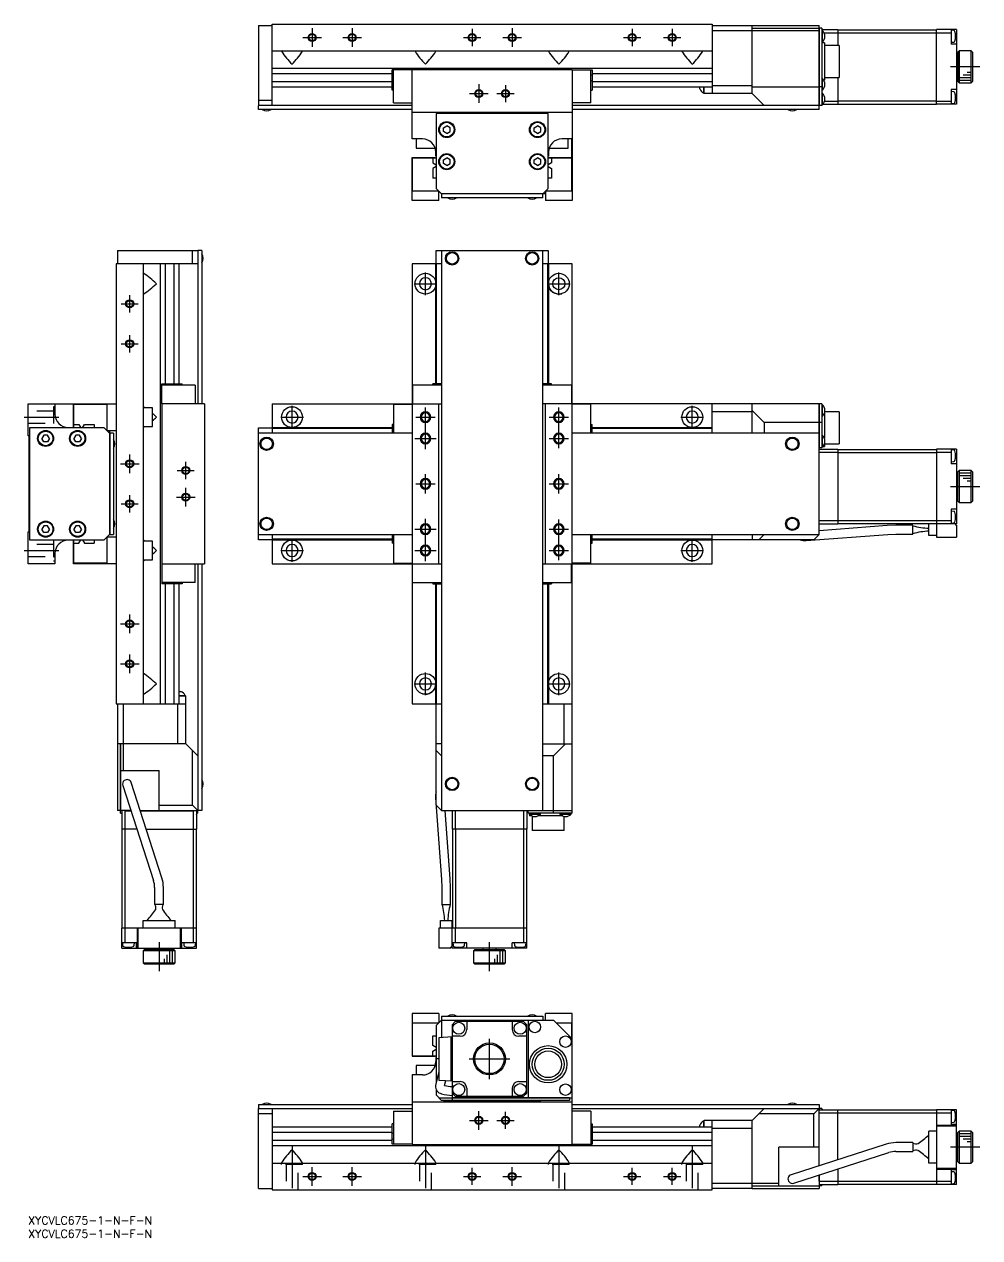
# Model space of a CAD drawing. Extents: x -2 to 733, y -8 to 447.
# Drawn here: x -1.5 to 356.6, y -8 to 446.8 of the extents above; entities that cross this region are included whole.
import ezdxf

# ---------------------------------------------------------------- set-up
doc = ezdxf.new("R2010")
doc.units = 0
doc.header["$LTSCALE"] = 0.5
doc.linetypes.add('CENTER', pattern=[50.8, 31.75, -6.35, 6.35, -6.35])
doc.linetypes.add('DASHED', pattern=[19.05, 12.7, -6.35])
for name, color, linetype in [('MSM_CENTER', 1, 'CENTER'), ('MSM_CONTINUOUS', 7, 'CONTINUOUS'), ('MSM_DASHED', 4, 'DASHED'), ('MSM_NARROW', 5, 'CONTINUOUS'), ('MSM_PART_NUMBER', 7, 'CONTINUOUS')]:
    doc.layers.add(name, color=color, linetype=linetype)
doc.styles.get("Standard").update_dxf_attribs({"font": 'txt.shx', "height": 3, "bigfont": 'bigfont.shx'})

# ---------------------------------------------------------------- blocks, each defined once
blk = doc.blocks.new('*U2')
at = {"layer": 'MSM_PART_NUMBER'}
blk.add_text('XYCVLC675-1-N-F-N', height=3, dxfattribs=at).set_placement((0, -3))
blk = doc.blocks.new('*U3')
at = {"layer": 'MSM_PART_NUMBER'}
blk.add_text('XYCVLC675-1-N-F-N', height=3, dxfattribs=at).set_placement((0, -8))

msp = doc.modelspace()

# ---------------------------------------------------------------- linework, layer by layer
at = {"layer": 'MSM_CENTER'}
for p, q in [((102.84, 441.84), (109.84, 441.84)), ((106.34, 445.34), (106.34, 438.34)), ((117.84, 441.84), (124.84, 441.84)), ((121.34, 445.34), (121.34, 438.34)), ((163.11, 441.84), (169.57, 441.84)), ((166.34, 445.07), (166.34, 438.61)), ((177.84, 441.84), (184.84, 441.84)), ((181.34, 445.34), (181.34, 438.34)), ((223.11, 441.84), (229.57, 441.84)), ((226.34, 445.07), (226.34, 438.61)), ((238.11, 441.84), (244.57, 441.84)), ((241.34, 445.07), (241.34, 438.61)), ((356.57, 430.84), (345.62, 430.84)), ((168.84, 424.34), (168.84, 417.34)), ((178.84, 424.07), (178.84, 417.61)), ((165.34, 420.84), (172.34, 420.84)), ((175.61, 420.84), (182.07, 420.84)), ((148.84, 345.34), (148.84, 353.84)), ((198.84, 345.34), (198.84, 353.84)), ((144.59, 349.59), (153.09, 349.59)), ((194.59, 349.59), (203.09, 349.59)), ((34.77, 342.09), (41.23, 342.09)), ((38, 338.86), (38, 345.32)), ((38, 323.86), (38, 330.32)), ((34.77, 327.09), (41.23, 327.09)), ((98.84, 295.34), (98.84, 303.84)), ((148.84, 287.59), (148.84, 303.21)), ((198.84, 287.97), (198.84, 303.21)), ((248.84, 295.34), (248.84, 303.84)), ((-1.5, 299.59), (11.5, 299.59)), ((94.59, 299.59), (103.09, 299.59)), ((145.22, 299.59), (152.46, 299.59)), ((195.22, 299.59), (202.46, 299.59)), ((244.59, 299.59), (253.09, 299.59)), ((144.84, 291.59), (152.84, 291.59)), ((195.22, 291.59), (202.46, 291.59)), ((34.5, 282.09), (41.5, 282.09)), ((38, 278.59), (38, 285.59)), ((59, 276.36), (59, 282.82)), ((55.77, 279.59), (62.23, 279.59)), ((148.84, 270.97), (148.84, 278.21)), ((198.84, 270.97), (198.84, 278.21)), ((59, 266.09), (59, 273.09)), ((145.22, 274.59), (152.46, 274.59)), ((195.22, 274.59), (202.46, 274.59)), ((345.62, 273.59), (356.57, 273.59)), ((38, 263.86), (38, 270.32)), ((55.5, 269.59), (62.5, 269.59)), ((34.77, 267.09), (41.23, 267.09)), ((148.84, 245.59), (148.84, 261.59)), ((198.84, 245.97), (198.84, 261.21)), ((144.84, 257.59), (152.84, 257.59)), ((195.22, 257.59), (202.46, 257.59)), ((98.84, 245.34), (98.84, 253.84)), ((248.84, 245.34), (248.84, 253.84)), ((-1.5, 249.59), (11.5, 249.59)), ((94.59, 249.59), (103.09, 249.59)), ((144.84, 249.59), (152.84, 249.59)), ((195.22, 249.59), (202.46, 249.59)), ((244.59, 249.59), (253.09, 249.59)), ((38, 218.59), (38, 225.59)), ((34.5, 222.09), (41.5, 222.09)), ((38, 203.59), (38, 210.59)), ((34.5, 207.09), (41.5, 207.09)), ((148.84, 195.34), (148.84, 203.84)), ((198.84, 195.34), (198.84, 203.84)), ((144.59, 199.59), (153.09, 199.59)), ((194.59, 199.59), (203.09, 199.59)), ((49, 102.82), (49, 91.87)), ((172.84, 91.87), (172.84, 102.82)), ((172.84, 51.4), (172.84, 66.6)), ((165.24, 59), (180.44, 59)), ((168.84, 32.5), (168.84, 39.5)), ((178.84, 32.77), (178.84, 39.23)), ((165.34, 36), (172.34, 36)), ((175.61, 36), (182.07, 36)), ((98.84, 26.5), (98.84, 8)), ((148.84, 26.5), (148.84, 8)), ((198.84, 26.5), (198.84, 8)), ((248.84, 26.5), (248.84, 8)), ((356.57, 26), (345.62, 26)), ((106.34, 11.5), (106.34, 18.5)), ((121.34, 11.5), (121.34, 18.5)), ((166.34, 11.77), (166.34, 18.23)), ((181.34, 11.5), (181.34, 18.5)), ((226.34, 11.77), (226.34, 18.23)), ((241.34, 11.77), (241.34, 18.23)), ((102.84, 15), (109.84, 15)), ((117.84, 15), (124.84, 15)), ((163.11, 15), (169.57, 15)), ((177.84, 15), (184.84, 15)), ((223.11, 15), (229.57, 15)), ((238.11, 15), (244.57, 15))]:
    msp.add_line(p, q, dxfattribs=at)
at = {"layer": 'MSM_CONTINUOUS'}
for p, q in [((86.34, 446.34), (91.34, 446.34)), ((86.34, 446.34), (86.34, 416.34)), ((91.34, 446.84), (256.34, 446.84)), ((91.34, 416.34), (91.34, 446.84)), ((256.34, 446.84), (256.34, 420.84)), ((256.34, 446.34), (296.34, 446.34)), ((271.34, 420.84), (271.34, 446.34)), ((296.34, 445.44), (296.34, 446.34)), ((296.34, 444.34), (256.34, 444.34)), ((271.34, 445.34), (296.34, 445.34)), ((296.34, 445.44), (296.24, 445.34)), ((296.34, 416.34), (296.34, 445.34)), ((296.44, 445.34), (296.34, 445.24)), ((296.44, 445.34), (296.44, 416.34)), ((297.34, 445.34), (296.44, 445.34)), ((297.34, 445.34), (297.34, 416.34)), ((297.34, 444.84), (303.34, 444.84)), ((297.64, 444.49), (297.34, 444.49)), ((297.64, 440.19), (297.64, 444.49)), ((298.25, 443.64), (303.34, 443.64)), ((303.34, 444.84), (303.34, 438.84)), ((303.34, 444.74), (340.34, 444.74)), ((303.34, 443.6), (340.34, 443.6)), ((347.84, 444.84), (340.34, 444.84)), ((340.34, 416.84), (340.34, 444.84)), ((340.34, 443.64), (345.84, 443.64)), ((345.84, 444.84), (345.84, 439.34)), ((346.83, 444.5), (345.84, 444.59)), ((347.84, 444.84), (347.84, 416.84)), ((91.34, 436.84), (256.34, 436.84)), ((95.1, 436.84), (94.94, 436.71)), ((102.59, 436.84), (102.74, 436.71)), ((145.1, 436.84), (144.94, 436.71)), ((152.59, 436.84), (152.74, 436.71)), ((195.1, 436.84), (194.94, 436.71)), ((202.59, 436.84), (202.74, 436.71)), ((245.1, 436.84), (244.94, 436.71)), ((252.59, 436.84), (252.74, 436.71)), ((297.34, 440.19), (297.64, 440.19)), ((298.34, 439.84), (297.34, 439.84)), ((298.34, 439.84), (298.34, 425.84)), ((303.84, 438.84), (298.34, 438.84)), ((303.84, 438.84), (303.84, 426.84)), ((345.84, 440.09), (346.83, 440.18)), ((347.84, 439.34), (345.84, 439.34)), ((348.84, 436.84), (348.34, 436.34)), ((353.34, 436.84), (348.84, 436.84)), ((348.84, 436.84), (348.84, 424.84)), ((353.84, 436.34), (353.34, 436.84)), ((353.34, 424.84), (353.34, 436.84)), ((348.34, 433.34), (347.84, 433.34)), ((348.34, 436.34), (348.34, 425.34)), ((353.84, 436.34), (353.84, 425.34)), ((91.34, 430.34), (256.34, 430.34)), ((91.34, 428.38), (136.34, 428.38)), ((136.34, 422.14), (136.34, 429.74)), ((143.84, 429.74), (136.34, 429.74)), ((136.84, 427.87), (136.34, 427.87)), ((136.84, 417.34), (136.84, 429.74)), ((143.84, 429.84), (203.84, 429.84)), ((143.84, 403.84), (143.84, 429.84)), ((203.84, 429.84), (203.84, 380.84)), ((203.84, 429.74), (211.34, 429.74)), ((210.84, 417.34), (210.84, 429.74)), ((210.84, 427.87), (211.34, 427.87)), ((211.34, 429.74), (211.34, 422.14)), ((211.34, 428.38), (256.34, 428.38)), ((347.84, 428.34), (348.34, 428.34)), ((136.34, 425.3), (91.34, 425.3)), ((91.34, 423.34), (136.34, 423.34)), ((136.84, 425.82), (136.34, 425.82)), ((210.84, 425.82), (211.34, 425.82)), ((256.34, 425.3), (211.34, 425.3)), ((211.34, 423.34), (256.34, 423.34)), ((251.69, 422.62), (251.69, 423.34)), ((253.14, 420.99), (253.14, 423.34)), ((253.34, 420.84), (253.34, 423.34)), ((256.44, 423.84), (271.34, 423.84)), ((271.34, 423.34), (296.34, 423.34)), ((296.34, 423.38), (296.44, 423.34)), ((297.34, 423.34), (296.44, 423.34)), ((297.64, 426.49), (297.34, 426.49)), ((297.64, 422.19), (297.64, 426.49)), ((298.14, 425.84), (298.34, 425.84)), ((298.34, 426.84), (303.84, 426.84)), ((303.34, 426.84), (303.34, 416.84)), ((348.34, 425.34), (348.84, 424.84)), ((348.84, 424.84), (353.34, 424.84)), ((353.34, 424.84), (353.84, 425.34)), ((136.84, 422.14), (136.34, 422.14)), ((210.84, 422.14), (211.34, 422.14)), ((253.14, 420.99), (253.34, 420.99)), ((271.34, 420.84), (253.34, 420.84)), ((271.34, 420.84), (275.84, 416.34)), ((297.34, 422.19), (297.64, 422.19)), ((297.64, 420.99), (297.34, 420.99)), ((297.64, 416.69), (297.64, 420.99)), ((347.84, 422.34), (345.84, 422.34)), ((345.84, 422.34), (345.84, 416.84)), ((346.83, 421.5), (345.84, 421.59)), ((86.34, 418.34), (91.34, 418.34)), ((86.34, 416.24), (86.44, 416.34)), ((143.84, 416.34), (86.34, 416.34)), ((86.34, 414.84), (86.34, 416.24)), ((143.84, 414.84), (86.34, 414.84)), ((136.84, 417.34), (143.84, 417.34)), ((210.84, 417.34), (203.84, 417.34)), ((296.34, 416.34), (203.84, 416.34)), ((296.34, 414.84), (203.84, 414.84)), ((296.34, 416.24), (296.24, 416.34)), ((296.34, 416.44), (296.44, 416.34)), ((296.34, 414.84), (296.34, 416.24)), ((297.34, 416.34), (296.44, 416.34)), ((297.34, 416.69), (297.64, 416.69)), ((297.78, 416.84), (303.34, 416.84)), ((298.43, 418.04), (303.34, 418.04)), ((303.34, 418.08), (340.34, 418.08)), ((303.34, 416.94), (340.34, 416.94)), ((340.34, 418.04), (345.84, 418.04)), ((347.84, 416.84), (340.34, 416.84)), ((345.84, 417.09), (346.83, 417.18)), ((143.84, 413.84), (203.84, 413.84)), ((194.84, 413.34), (152.84, 413.34)), ((152.84, 413.34), (152.84, 385.34)), ((155.84, 413.84), (155.84, 413.54)), ((155.84, 413.54), (191.84, 413.54)), ((191.84, 413.54), (191.84, 413.84)), ((194.84, 385.34), (194.84, 413.34)), ((155.59, 408.06), (156.84, 408.78)), ((155.59, 406.62), (155.59, 408.06)), ((156.84, 405.9), (155.59, 406.62)), ((158.09, 408.06), (156.84, 408.78)), ((156.84, 405.9), (158.09, 406.62)), ((158.09, 406.62), (158.09, 408.06)), ((189.59, 408.06), (190.84, 408.78)), ((189.59, 406.62), (189.59, 408.06)), ((190.84, 405.9), (189.59, 406.62)), ((192.09, 408.06), (190.84, 408.78)), ((190.84, 405.9), (192.09, 406.62)), ((192.09, 406.62), (192.09, 408.06)), ((147.74, 403.84), (143.84, 403.84)), ((145.34, 403.84), (145.34, 400.34)), ((145.34, 400.34), (152.34, 400.34)), ((152.34, 400.34), (152.34, 400.8)), ((195.34, 400.8), (195.34, 400.34)), ((195.34, 400.34), (202.34, 400.34)), ((203.84, 403.84), (199.94, 403.84)), ((202.34, 400.34), (202.34, 403.84)), ((203.74, 396.84), (203.74, 403.84)), ((143.84, 396.84), (152.44, 396.84)), ((143.84, 380.84), (143.84, 396.84)), ((144.04, 384.34), (144.04, 396.74)), ((144.04, 396.74), (152.84, 396.74)), ((151.64, 396.74), (151.64, 394.87)), ((152.44, 396.84), (152.44, 396.74)), ((152.74, 397.34), (152.74, 398.84)), ((152.74, 397.34), (152.84, 397.34)), ((155.59, 396.06), (156.84, 396.78)), ((155.59, 394.62), (155.59, 396.06)), ((158.09, 396.06), (156.84, 396.78)), ((158.09, 394.62), (158.09, 396.06)), ((189.59, 396.06), (190.84, 396.78)), ((189.59, 394.62), (189.59, 396.06)), ((192.09, 396.06), (190.84, 396.78)), ((192.09, 394.62), (192.09, 396.06)), ((194.84, 397.34), (194.94, 397.34)), ((194.84, 396.74), (203.64, 396.74)), ((194.94, 398.84), (194.94, 397.34)), ((195.24, 396.84), (203.84, 396.84)), ((195.24, 396.74), (195.24, 396.84)), ((196.04, 396.74), (196.04, 394.87)), ((203.64, 396.74), (203.64, 384.34)), ((151.64, 394.87), (152.84, 394.18)), ((152.84, 393.5), (151.64, 392.82)), ((151.64, 392.82), (151.64, 389.14)), ((156.84, 393.9), (155.59, 394.62)), ((156.84, 393.9), (158.09, 394.62)), ((190.84, 393.9), (189.59, 394.62)), ((190.84, 393.9), (192.09, 394.62)), ((196.04, 394.87), (194.85, 394.18)), ((194.85, 393.5), (196.04, 392.82)), ((196.04, 392.82), (196.04, 389.14)), ((152.84, 389.14), (151.64, 389.14)), ((196.04, 389.14), (194.84, 389.14)), ((153.84, 384.34), (144.04, 384.34)), ((152.84, 385.34), (154.84, 383.34)), ((153.84, 384.14), (154.04, 384.14)), ((153.84, 380.84), (153.84, 384.14)), ((193.84, 383.34), (154.84, 383.34)), ((154.84, 383.34), (154.84, 381.84)), ((192.84, 383.24), (154.84, 383.24)), ((192.84, 383.34), (194.84, 385.34)), ((192.84, 381.84), (192.84, 383.34)), ((193.64, 384.14), (193.84, 384.14)), ((203.64, 384.34), (193.84, 384.34)), ((193.84, 384.14), (193.84, 380.84)), ((153.84, 380.84), (143.84, 380.84)), ((192.84, 381.84), (154.84, 381.84)), ((203.84, 380.84), (193.84, 380.84)), ((33.5, 362.09), (33.5, 357.09)), ((33.5, 362.09), (63.5, 362.09)), ((61.5, 357.09), (61.5, 362.09)), ((63.6, 362.09), (63.5, 361.99)), ((63.5, 362.09), (63.5, 304.59)), ((65, 362.09), (63.6, 362.09)), ((65, 362.09), (65, 304.59)), ((152.84, 357.09), (152.84, 362.09)), ((152.84, 362.09), (194.84, 362.09)), ((154.84, 362.09), (154.84, 152.09)), ((192.84, 152.09), (192.84, 362.09)), ((194.84, 362.09), (194.84, 357.09)), ((33, 357.09), (33, 192.09)), ((63.5, 357.09), (33, 357.09)), ((43, 357.09), (43, 192.09)), ((49.5, 192.09), (49.5, 357.09)), ((51.46, 312.09), (51.46, 357.09)), ((54.54, 357.09), (54.54, 312.09)), ((56.5, 312.09), (56.5, 357.09)), ((154.84, 357.09), (143.84, 357.09)), ((143.84, 357.09), (143.84, 192.09)), ((152.74, 312.09), (152.74, 357.09)), ((153.04, 312.09), (153.04, 357.09)), ((203.84, 357.09), (192.84, 357.09)), ((194.64, 357.09), (194.64, 312.09)), ((194.94, 357.09), (194.94, 312.09)), ((203.84, 152.09), (203.84, 357.09)), ((43, 353.34), (43.13, 353.49)), ((43, 345.85), (43.13, 345.69)), ((50.1, 312.09), (57.7, 312.09)), ((50.1, 304.59), (50.1, 312.09)), ((62.5, 311.59), (50.1, 311.59)), ((51.98, 311.59), (51.98, 312.09)), ((54.02, 311.59), (54.02, 312.09)), ((57.7, 311.59), (57.7, 312.09)), ((62.5, 311.59), (62.5, 304.59)), ((154.84, 311.59), (144.04, 311.59)), ((144.04, 311.59), (144.04, 304.59)), ((154.84, 312.09), (151.64, 312.09)), ((151.64, 311.59), (151.64, 312.09)), ((196.04, 312.09), (192.84, 312.09)), ((203.64, 311.59), (192.84, 311.59)), ((196.04, 311.59), (196.04, 312.09)), ((203.64, 311.59), (203.64, 304.59)), ((0, 292.59), (0, 304.59)), ((0, 304.59), (33, 304.59)), ((10, 304.59), (10, 300.69)), ((17, 304.49), (10, 304.49)), ((17, 295.99), (17, 304.59)), ((17.1, 304.39), (29.5, 304.39)), ((17.1, 295.59), (17.1, 304.39)), ((29.5, 304.39), (29.5, 294.59)), ((43, 303.34), (43.13, 303.49)), ((46.5, 303.09), (43, 303.09)), ((46.5, 296.09), (46.5, 303.09)), ((66, 304.59), (50, 304.59)), ((50, 304.59), (50, 244.59)), ((66, 304.59), (66, 244.59)), ((91.34, 304.59), (91.34, 293.59)), ((91.34, 304.59), (154.84, 304.59)), ((136.84, 304.39), (143.84, 304.39)), ((136.84, 304.39), (136.84, 293.59)), ((153.84, 244.59), (153.84, 304.59)), ((296.34, 304.59), (192.84, 304.59)), ((193.84, 244.59), (193.84, 304.59)), ((210.84, 304.39), (203.84, 304.39)), ((210.84, 293.59), (210.84, 304.39)), ((256.34, 293.59), (256.34, 304.59)), ((271.34, 301.59), (256.34, 301.59)), ((271.34, 293.59), (271.34, 304.59)), ((271.34, 302.09), (275.84, 297.59)), ((296.34, 255.59), (296.34, 304.59)), ((296.44, 304.59), (296.34, 304.49)), ((297.34, 304.59), (296.44, 304.59)), ((296.44, 304.59), (296.44, 288.09)), ((297.34, 304.59), (297.34, 288.09)), ((297.64, 304.24), (297.34, 304.24)), ((297.64, 299.94), (297.64, 304.24)), ((298.34, 301.02), (298.34, 291.67)), ((303.84, 301.59), (298.5, 301.59)), ((303.84, 301.59), (303.84, 289.59)), ((15, 295.69), (16.5, 295.69)), ((16.5, 295.59), (16.5, 295.69)), ((17.1, 295.99), (17, 295.99)), ((17.1, 296.79), (18.98, 296.79)), ((18.98, 296.79), (19.66, 295.6)), ((20.34, 295.6), (21.02, 296.79)), ((21.02, 296.79), (24.7, 296.79)), ((24.7, 296.79), (24.7, 295.59)), ((43, 296.09), (46.5, 296.09)), ((43, 295.85), (43.13, 295.69)), ((91.34, 295.69), (136.34, 295.69)), ((136.34, 296.79), (136.34, 293.59)), ((136.84, 296.79), (136.34, 296.79)), ((210.84, 296.79), (211.34, 296.79)), ((211.34, 293.59), (211.34, 296.79)), ((211.34, 295.69), (256.34, 295.69)), ((296.34, 297.59), (275.84, 297.59)), ((275.84, 297.59), (275.84, 293.59)), ((296.34, 297.55), (296.44, 297.59)), ((297.34, 297.59), (296.44, 297.59)), ((297.34, 299.94), (297.64, 299.94)), ((0.3, 292.59), (0, 292.59)), ((0.3, 256.59), (0.3, 292.59)), ((28.5, 295.59), (0.5, 295.59)), ((0.5, 295.59), (0.5, 253.59)), ((5.78, 292.84), (5.06, 291.59)), ((5.78, 290.34), (5.06, 291.59)), ((7.22, 292.84), (5.78, 292.84)), ((7.94, 291.59), (7.22, 292.84)), ((7.94, 291.59), (7.22, 290.34)), ((17.78, 292.84), (17.06, 291.59)), ((17.78, 290.34), (17.06, 291.59)), ((19.22, 292.84), (17.78, 292.84)), ((19.94, 291.59), (19.22, 292.84)), ((19.94, 291.59), (19.22, 290.34)), ((30.5, 293.59), (28.5, 295.59)), ((29.7, 294.39), (29.7, 294.59)), ((29.7, 294.59), (33, 294.59)), ((30.5, 294.59), (30.5, 255.59)), ((32, 293.59), (30.5, 293.59)), ((30.6, 293.59), (30.6, 255.59)), ((32, 293.59), (32, 255.59)), ((86.34, 295.59), (91.34, 295.59)), ((86.34, 253.59), (86.34, 295.59)), ((143.84, 293.59), (86.34, 293.59)), ((91.34, 295.39), (136.34, 295.39)), ((296.34, 293.59), (203.84, 293.59)), ((211.34, 295.39), (256.34, 295.39)), ((297.64, 292.74), (297.34, 292.74)), ((297.64, 288.44), (297.64, 292.74)), ((7.22, 290.34), (5.78, 290.34)), ((19.22, 290.34), (17.78, 290.34)), ((296.34, 288.19), (296.44, 288.09)), ((296.34, 287.59), (303.34, 287.59)), ((297.34, 288.09), (296.44, 288.09)), ((297.34, 288.44), (297.64, 288.44)), ((297.78, 288.59), (298.34, 288.59)), ((298.34, 289.52), (298.34, 288.59)), ((298.37, 289.59), (303.84, 289.59)), ((303.34, 287.59), (303.34, 259.59)), ((303.34, 287.49), (340.34, 287.49)), ((340.34, 287.59), (340.34, 254.59)), ((347.84, 287.59), (340.34, 287.59)), ((345.84, 287.59), (345.84, 282.09)), ((346.83, 287.26), (345.84, 287.34)), ((347.84, 287.59), (347.84, 259.59)), ((296.34, 286.39), (303.34, 286.39)), ((303.34, 286.35), (340.34, 286.35)), ((340.34, 286.39), (345.84, 286.39)), ((345.84, 282.84), (346.83, 282.93)), ((347.84, 282.09), (345.84, 282.09)), ((348.84, 279.59), (348.34, 279.09)), ((348.34, 268.09), (348.34, 279.09)), ((348.84, 279.59), (348.84, 267.59)), ((353.34, 279.59), (348.84, 279.59)), ((353.34, 267.59), (353.34, 279.59)), ((353.84, 279.09), (353.34, 279.59)), ((353.84, 279.09), (353.84, 268.09)), ((348.34, 276.09), (347.84, 276.09)), ((347.84, 271.09), (348.34, 271.09)), ((347.84, 265.09), (345.84, 265.09)), ((345.84, 265.09), (345.84, 259.59)), ((346.83, 264.26), (345.84, 264.34)), ((348.34, 268.09), (348.84, 267.59)), ((348.84, 267.59), (353.34, 267.59)), ((353.34, 267.59), (353.84, 268.09)), ((296.34, 260.79), (303.34, 260.79)), ((296.34, 259.69), (296.44, 259.59)), ((296.44, 259.59), (303.34, 259.59)), ((303.34, 260.84), (340.34, 260.84)), ((303.34, 259.69), (340.34, 259.69)), ((337.54, 255.19), (337.54, 259.59)), ((347.84, 259.59), (337.54, 259.59)), ((340.34, 260.79), (345.84, 260.79)), ((345.84, 259.84), (346.83, 259.93)), ((347.54, 259.59), (347.54, 259.09)), ((0, 244.59), (0, 256.59)), ((0, 256.59), (0.3, 256.59)), ((5.78, 258.84), (5.06, 257.59)), ((5.78, 256.34), (5.06, 257.59)), ((7.22, 258.84), (5.78, 258.84)), ((7.22, 256.34), (5.78, 256.34)), ((7.94, 257.59), (7.22, 258.84)), ((7.94, 257.59), (7.22, 256.34)), ((17.78, 258.84), (17.06, 257.59)), ((17.78, 256.34), (17.06, 257.59)), ((19.22, 258.84), (17.78, 258.84)), ((19.22, 256.34), (17.78, 256.34)), ((19.94, 257.59), (19.22, 258.84)), ((19.94, 257.59), (19.22, 256.34)), ((28.5, 253.59), (30.5, 255.59)), ((29.7, 254.59), (29.7, 254.79)), ((30.5, 255.59), (32, 255.59)), ((86.34, 255.59), (143.84, 255.59)), ((91.34, 255.59), (91.34, 244.59)), ((136.34, 255.59), (136.34, 252.39)), ((136.84, 255.59), (136.84, 244.79)), ((203.84, 255.59), (296.34, 255.59)), ((210.84, 244.79), (210.84, 255.59)), ((211.34, 252.39), (211.34, 255.59)), ((256.34, 244.59), (256.34, 255.59)), ((271.34, 255.59), (271.34, 253.59)), ((275.84, 255.59), (273.84, 253.59)), ((291.57, 253.33), (322.14, 255.63)), ((294.34, 253.59), (296.34, 255.59)), ((321.89, 258.92), (296.34, 257)), ((325.16, 259.04), (321.89, 258.92)), ((322.14, 255.63), (325.16, 255.74)), ((331.54, 259.04), (325.16, 259.04)), ((325.16, 255.74), (331.54, 255.74)), ((331.54, 255.74), (331.54, 259.04)), ((340.34, 255.19), (337.54, 255.19)), ((347.84, 259.09), (347.54, 259.09)), ((347.84, 259.09), (347.84, 254.59)), ((0.5, 253.59), (28.5, 253.59)), ((16.5, 253.49), (15, 253.49)), ((16.5, 253.49), (16.5, 253.59)), ((17, 244.59), (17, 253.19)), ((17, 253.19), (17.1, 253.19)), ((17.1, 244.79), (17.1, 253.59)), ((17.1, 252.39), (18.98, 252.39)), ((18.98, 252.39), (19.66, 253.59)), ((20.34, 253.59), (21.02, 252.39)), ((21.02, 252.39), (24.7, 252.39)), ((24.7, 253.59), (24.7, 252.39)), ((29.5, 254.59), (29.5, 244.79)), ((33, 254.59), (29.7, 254.59)), ((43, 253.34), (43.13, 253.49)), ((46.5, 253.09), (43, 253.09)), ((46.5, 246.09), (46.5, 253.09)), ((91.34, 253.59), (86.34, 253.59)), ((136.34, 253.79), (91.34, 253.79)), ((136.34, 253.49), (91.34, 253.49)), ((136.84, 252.39), (136.34, 252.39)), ((210.84, 252.39), (211.34, 252.39)), ((256.34, 253.79), (211.34, 253.79)), ((256.34, 253.49), (211.34, 253.49)), ((294.34, 253.59), (256.34, 253.59)), ((340.34, 254.59), (347.84, 254.59)), ((10, 248.49), (10, 244.59)), ((43, 246.09), (46.5, 246.09)), ((43, 245.85), (43.13, 245.69)), ((10, 244.59), (0, 244.59)), ((33, 244.59), (17, 244.59)), ((29.5, 244.79), (17.1, 244.79)), ((50, 244.59), (66, 244.59)), ((50.1, 244.59), (50.1, 237.09)), ((62.5, 237.59), (62.5, 244.59)), ((63.5, 244.59), (63.5, 152.09)), ((65, 244.59), (65, 152.09)), ((91.34, 244.59), (154.84, 244.59)), ((136.84, 244.79), (143.84, 244.79)), ((144.04, 237.59), (144.04, 244.59)), ((192.84, 244.59), (256.34, 244.59)), ((203.64, 237.59), (203.64, 244.59)), ((210.84, 244.79), (203.84, 244.79)), ((62.5, 237.59), (50.1, 237.59)), ((57.7, 237.09), (50.1, 237.09)), ((51.46, 192.09), (51.46, 237.09)), ((51.98, 237.59), (51.98, 237.09)), ((54.02, 237.59), (54.02, 237.09)), ((54.54, 237.09), (54.54, 192.09)), ((56.5, 192.09), (56.5, 237.09)), ((57.7, 237.59), (57.7, 237.09)), ((144.04, 237.59), (154.84, 237.59)), ((151.64, 237.59), (151.64, 237.09)), ((151.64, 237.09), (154.84, 237.09)), ((152.74, 192.09), (152.74, 237.09)), ((153.04, 192.09), (153.04, 237.09)), ((192.84, 237.59), (203.64, 237.59)), ((192.84, 237.09), (196.04, 237.09)), ((194.64, 237.09), (194.64, 192.09)), ((194.94, 237.09), (194.94, 192.09)), ((196.04, 237.59), (196.04, 237.09)), ((43, 203.34), (43.13, 203.49)), ((43, 195.85), (43.13, 195.69)), ((56.5, 196.74), (57.22, 196.74)), ((33, 192.09), (59, 192.09)), ((33.5, 192.09), (33.5, 152.09)), ((35.5, 192.09), (35.5, 167.09)), ((56, 177.09), (56, 192.09)), ((56.5, 195.29), (58.85, 195.29)), ((56.5, 195.09), (59, 195.09)), ((58.85, 195.09), (58.85, 195.29)), ((59, 177.09), (59, 195.09)), ((143.84, 192.09), (154.84, 192.09)), ((152.84, 154.09), (152.84, 192.09)), ((192.84, 192.09), (203.84, 192.09)), ((200.84, 177.09), (200.84, 192.09)), ((59, 177.09), (33.5, 177.09)), ((34.4, 177.09), (34.4, 152.09)), ((34.5, 177.09), (34.5, 152.09)), ((59, 177.09), (63.5, 172.59)), ((61.5, 154.09), (61.5, 174.59)), ((154.84, 177.09), (152.84, 177.09)), ((154.84, 172.59), (152.84, 174.59)), ((192.84, 177.09), (203.84, 177.09)), ((201.34, 177.09), (196.84, 172.59)), ((196.84, 172.59), (192.84, 172.59)), ((196.84, 152.09), (196.84, 172.59)), ((34.5, 167.09), (49, 167.09)), ((49, 152.09), (49, 167.09)), ((35.43, 161.57), (46.94, 125.92)), ((50.08, 126.93), (38.57, 162.59)), ((152.58, 156.87), (154.88, 126.3)), ((34.4, 152.09), (33.5, 152.09)), ((34.4, 152.09), (34.5, 152.19)), ((34.5, 151.99), (34.6, 152.09)), ((38.49, 152.09), (34.5, 152.09)), ((34.5, 151.09), (34.5, 151.99)), ((35, 151.99), (34.5, 151.99)), ((34.5, 151.09), (35, 151.09)), ((35, 152.09), (35, 145.09)), ((36.2, 151.99), (36.1, 152.09)), ((36.2, 151.99), (36.2, 145.09)), ((36.2, 151.99), (38.52, 151.99)), ((41.96, 152.09), (63.5, 152.09)), ((41.99, 151.99), (61.8, 151.99)), ((49, 154.09), (61.5, 154.09)), ((61.5, 154.09), (63.5, 152.09)), ((61.9, 152.09), (61.8, 151.99)), ((61.8, 151.99), (61.8, 145.09)), ((63, 152.09), (63, 145.09)), ((63.5, 151.99), (63, 151.99)), ((63.5, 151.09), (63, 151.09)), ((63, 150.8), (63.15, 150.8)), ((63.15, 150.8), (63.15, 151.09)), ((63.4, 152.09), (63.5, 151.99)), ((63.6, 152.09), (63.5, 152.19)), ((63.5, 151.09), (63.5, 151.99)), ((65, 152.09), (63.6, 152.09)), ((152.84, 154.09), (154.84, 152.09)), ((154.84, 152.09), (203.84, 152.09)), ((158.17, 126.55), (156.25, 152.09)), ((158.94, 152.09), (158.84, 151.99)), ((158.84, 151.99), (158.84, 145.09)), ((160.04, 152.09), (160.04, 145.09)), ((185.64, 152.09), (185.64, 145.09)), ((186.84, 152.09), (186.84, 145.09)), ((187.44, 152.09), (187.34, 151.99)), ((187.34, 151.09), (187.34, 151.99)), ((203.84, 151.99), (187.34, 151.99)), ((203.84, 151.09), (187.34, 151.09)), ((187.69, 151.09), (187.69, 150.8)), ((187.69, 150.8), (191.99, 150.8)), ((187.84, 150.66), (187.84, 150.09)), ((191.99, 150.8), (191.99, 151.09)), ((196.8, 152.09), (196.84, 151.99)), ((196.84, 151.09), (196.84, 151.99)), ((199.19, 151.09), (199.19, 150.8)), ((199.19, 150.8), (203.49, 150.8)), ((203.49, 150.8), (203.49, 151.09)), ((203.84, 151.99), (203.74, 152.09)), ((203.84, 151.09), (203.84, 151.99)), ((188.77, 150.09), (187.84, 150.09)), ((188.84, 150.07), (188.84, 144.59)), ((200.27, 150.09), (190.92, 150.09)), ((200.84, 144.59), (200.84, 149.94)), ((40.75, 145.09), (35, 145.09)), ((35.1, 145.09), (35.1, 108.09)), ((36.24, 145.09), (36.24, 108.09)), ((44.22, 145.09), (63, 145.09)), ((61.76, 145.09), (61.76, 108.09)), ((62.9, 145.09), (62.9, 108.09)), ((186.84, 145.09), (158.84, 145.09)), ((158.94, 145.09), (158.94, 108.09)), ((160.08, 145.09), (160.08, 108.09)), ((185.6, 145.09), (185.6, 108.09)), ((186.74, 145.09), (186.74, 108.09)), ((200.84, 144.59), (188.84, 144.59)), ((47.35, 123.28), (47.35, 116.89)), ((50.65, 116.89), (50.65, 123.28)), ((154.88, 126.3), (154.99, 123.28)), ((154.99, 123.28), (154.99, 116.89)), ((158.29, 123.28), (158.17, 126.55)), ((158.29, 116.89), (158.29, 123.28)), ((50.65, 116.89), (47.35, 116.89)), ((47.74, 115.04), (47.7, 114.95)), ((154.99, 116.89), (158.29, 116.89)), ((43, 110.89), (55, 110.89)), ((43, 108.09), (43, 110.89)), ((55, 108.09), (55, 110.89)), ((154.44, 108.09), (154.44, 110.89)), ((154.44, 110.89), (158.84, 110.89)), ((158.84, 100.59), (158.84, 110.89)), ((35, 100.59), (35, 108.09)), ((63, 108.09), (35, 108.09)), ((36.2, 108.09), (36.2, 102.59)), ((40.75, 108.09), (40.75, 100.89)), ((41.1, 108.09), (41.1, 100.59)), ((56.9, 108.09), (56.9, 100.59)), ((57.25, 108.09), (57.25, 100.89)), ((61.8, 108.09), (61.8, 102.59)), ((63, 100.59), (63, 108.09)), ((153.84, 108.09), (153.84, 100.59)), ((186.84, 108.09), (153.84, 108.09)), ((160.04, 108.09), (160.04, 102.59)), ((185.64, 108.09), (185.64, 102.59)), ((186.84, 100.59), (186.84, 108.09)), ((40.5, 102.59), (35, 102.59)), ((35, 100.59), (63, 100.59)), ((35.25, 102.59), (35.34, 101.61)), ((39.66, 101.61), (39.75, 102.59)), ((40.5, 100.59), (40.5, 102.59)), ((40.75, 100.89), (40.78, 100.89)), ((40.78, 100.59), (40.78, 100.89)), ((43.5, 100.09), (43, 99.59)), ((43.5, 100.09), (54.5, 100.09)), ((46.5, 100.59), (46.5, 100.09)), ((51.5, 100.09), (51.5, 100.59)), ((55, 99.59), (54.5, 100.09)), ((57.22, 100.59), (57.22, 100.89)), ((57.22, 100.89), (57.25, 100.89)), ((63, 102.59), (57.5, 102.59)), ((57.5, 100.59), (57.5, 102.59)), ((58.25, 102.59), (58.34, 101.61)), ((62.66, 101.61), (62.75, 102.59)), ((158.34, 100.59), (153.84, 100.59)), ((158.84, 100.89), (158.34, 100.89)), ((158.34, 100.59), (158.34, 100.89)), ((164.34, 102.59), (158.84, 102.59)), ((186.84, 100.59), (158.84, 100.59)), ((159.09, 102.59), (159.18, 101.61)), ((163.51, 101.61), (163.59, 102.59)), ((164.34, 100.59), (164.34, 102.59)), ((167.34, 100.09), (166.84, 99.59)), ((167.34, 100.09), (178.34, 100.09)), ((170.34, 100.59), (170.34, 100.09)), ((175.34, 100.09), (175.34, 100.59)), ((178.84, 99.59), (178.34, 100.09)), ((181.34, 100.59), (181.34, 102.59)), ((186.84, 102.59), (181.34, 102.59)), ((182.09, 102.59), (182.18, 101.61)), ((186.51, 101.61), (186.59, 102.59)), ((43, 99.59), (43, 95.09)), ((55, 99.59), (43, 99.59)), ((55, 95.09), (55, 99.59)), ((178.84, 99.59), (166.84, 99.59)), ((166.84, 99.59), (166.84, 95.09)), ((178.84, 95.09), (178.84, 99.59)), ((43, 95.09), (43.5, 94.59)), ((43, 95.09), (55, 95.09)), ((54.5, 94.59), (43.5, 94.59)), ((54.5, 94.59), (55, 95.09)), ((166.84, 95.09), (178.84, 95.09)), ((166.84, 95.09), (167.34, 94.59)), ((178.34, 94.59), (167.34, 94.59)), ((178.34, 94.59), (178.84, 95.09)), ((143.84, 76), (143.84, 60)), ((153.84, 76), (143.84, 76)), ((152.84, 71.5), (154.84, 73.5)), ((153.84, 76), (153.84, 72.7)), ((154.84, 75), (192.84, 75)), ((154.84, 75), (154.84, 66.97)), ((154.84, 73.6), (192.84, 73.6)), ((154.84, 73.5), (196.84, 73.5)), ((160.04, 73), (158.84, 71.8)), ((185.64, 73), (160.04, 73)), ((164.34, 73), (164.34, 70)), ((181.34, 73), (181.34, 70)), ((186.84, 71.8), (185.64, 73)), ((187.34, 73.5), (187.34, 44.5)), ((192.84, 75), (192.84, 73.5)), ((203.84, 76), (193.84, 76)), ((193.84, 73.5), (193.84, 76)), ((203.84, 66.5), (196.84, 73.5)), ((203.84, 27), (203.84, 76)), ((144.04, 60.1), (144.04, 72.5)), ((144.04, 72.5), (153.84, 72.5)), ((152.84, 71.5), (152.84, 49.98)), ((153.84, 72.7), (154.04, 72.7)), ((158.84, 71.8), (158.84, 44.5)), ((186.84, 46.2), (186.84, 71.8)), ((197.84, 72.5), (203.64, 72.5)), ((203.64, 72.5), (203.64, 66.7)), ((151.64, 64.02), (151.64, 67.7)), ((151.64, 67.7), (152.84, 67.7)), ((152.84, 63.34), (151.64, 64.02)), ((158.84, 67.25), (153.84, 66.9)), ((153.84, 66.9), (153.84, 51.1)), ((158.34, 67.22), (158.34, 50.78)), ((161.84, 67.5), (158.84, 67.5)), ((186.84, 67.5), (183.84, 67.5)), ((143.84, 60), (152.44, 60)), ((152.84, 60.1), (144.04, 60.1)), ((151.64, 61.98), (152.84, 62.66)), ((151.64, 60.1), (151.64, 61.98)), ((152.44, 60), (152.44, 60.1)), ((152.74, 59.5), (152.74, 58)), ((152.74, 59.5), (152.84, 59.5)), ((152.34, 56.5), (145.34, 56.5)), ((145.34, 56.5), (145.34, 53)), ((152.34, 56.04), (152.34, 56.5)), ((153.84, 59), (152.84, 59)), ((147.74, 53), (143.84, 53)), ((143.84, 53), (143.84, 27)), ((153.84, 54.26), (152.62, 49.02)), ((153.84, 51.1), (158.84, 50.75)), ((156.02, 49.07), (156.45, 50.92)), ((158.84, 50.5), (161.84, 50.5)), ((183.84, 50.5), (186.84, 50.5)), ((152.84, 47.48), (152.84, 45.5)), ((152.84, 45.5), (154.84, 43.5)), ((158.84, 46.2), (160.04, 45)), ((164.34, 48), (164.34, 45)), ((181.34, 48), (181.34, 45)), ((185.64, 45), (186.84, 46.2)), ((86.34, 42), (86.34, 40.6)), ((86.34, 42), (143.84, 42)), ((143.84, 43), (203.84, 43)), ((153.84, 44.5), (203.84, 44.5)), ((202.84, 43.5), (154.84, 43.5)), ((155.84, 43.3), (191.84, 43.3)), ((155.84, 43), (155.84, 43.3)), ((158.84, 44.4), (158.94, 44.5)), ((202.84, 44.4), (158.84, 44.4)), ((158.84, 44.4), (158.84, 43.5)), ((160.04, 45), (185.64, 45)), ((191.84, 43.3), (191.84, 43)), ((202.84, 44.5), (202.84, 43.5)), ((203.84, 42), (296.34, 42)), ((296.34, 42), (296.34, 40.6)), ((86.34, 40.6), (86.44, 40.5)), ((86.34, 40.5), (143.84, 40.5)), ((86.34, 10.5), (86.34, 40.5)), ((91.34, 38.5), (86.34, 38.5)), ((91.34, 40.5), (91.34, 10)), ((136.84, 39.5), (136.84, 27.1)), ((136.84, 39.5), (143.84, 39.5)), ((203.84, 40.5), (296.34, 40.5)), ((210.84, 39.5), (203.84, 39.5)), ((210.84, 39.5), (210.84, 27.1)), ((271.34, 36), (275.84, 40.5)), ((294.34, 38.5), (273.84, 38.5)), ((294.34, 38.5), (296.34, 40.5)), ((294.34, 26), (294.34, 38.5)), ((296.34, 40.6), (296.24, 40.5)), ((296.34, 40.4), (296.44, 40.5)), ((296.34, 18.96), (296.34, 40.5)), ((296.34, 40), (303.34, 40)), ((296.34, 38.9), (296.44, 38.8)), ((296.44, 40.5), (296.44, 40)), ((297.34, 40.5), (296.44, 40.5)), ((296.44, 38.8), (303.34, 38.8)), ((296.44, 18.99), (296.44, 38.8)), ((297.34, 40.5), (297.34, 40)), ((297.64, 40.15), (297.34, 40.15)), ((297.64, 40), (297.64, 40.15)), ((303.34, 21.22), (303.34, 40)), ((303.34, 39.9), (340.34, 39.9)), ((303.34, 38.76), (340.34, 38.76)), ((347.84, 40), (340.34, 40)), ((340.34, 40), (340.34, 12)), ((340.34, 38.8), (345.84, 38.8)), ((345.84, 40), (345.84, 34.5)), ((346.83, 39.66), (345.84, 39.75)), ((347.84, 12), (347.84, 40)), ((136.34, 33.5), (91.34, 33.5)), ((136.84, 34.7), (136.34, 34.7)), ((136.34, 27.1), (136.34, 34.7)), ((210.84, 34.7), (211.34, 34.7)), ((211.34, 34.7), (211.34, 27.1)), ((256.34, 33.5), (211.34, 33.5)), ((251.69, 33.5), (251.69, 34.22)), ((253.14, 33.5), (253.14, 35.85)), ((253.34, 35.85), (253.14, 35.85)), ((271.34, 36), (253.34, 36)), ((253.34, 33.5), (253.34, 36)), ((256.34, 10), (256.34, 36)), ((271.34, 33), (256.34, 33)), ((271.34, 10.5), (271.34, 36)), ((337.54, 20), (337.54, 32)), ((340.34, 32), (337.54, 32)), ((340.34, 34.25), (347.54, 34.25)), ((340.34, 33.9), (347.84, 33.9)), ((345.84, 35.25), (346.83, 35.34)), ((347.84, 34.5), (345.84, 34.5)), ((347.54, 34.22), (347.54, 34.25)), ((347.84, 34.22), (347.54, 34.22)), ((348.84, 32), (348.34, 31.5)), ((348.84, 32), (348.84, 20)), ((353.34, 32), (348.84, 32)), ((353.84, 31.5), (353.34, 32)), ((353.34, 20), (353.34, 32)), ((91.34, 31.54), (136.34, 31.54)), ((136.34, 28.46), (91.34, 28.46)), ((136.84, 31.02), (136.34, 31.02)), ((136.84, 28.98), (136.34, 28.98)), ((210.84, 31.02), (211.34, 31.02)), ((210.84, 28.98), (211.34, 28.98)), ((211.34, 31.54), (256.34, 31.54)), ((256.34, 28.46), (211.34, 28.46)), ((331.54, 27.65), (325.16, 27.65)), ((331.54, 27.65), (331.54, 24.35)), ((348.34, 28.5), (347.84, 28.5)), ((348.34, 20.5), (348.34, 31.5)), ((353.84, 31.5), (353.84, 20.5)), ((256.34, 26.5), (91.34, 26.5)), ((143.84, 27.1), (136.34, 27.1)), ((143.84, 27), (203.84, 27)), ((203.84, 27.1), (211.34, 27.1)), ((281.34, 11.5), (281.34, 26)), ((296.34, 26), (281.34, 26)), ((321.51, 27.08), (285.85, 15.57)), ((286.86, 12.43), (322.52, 23.94)), ((325.16, 24.35), (331.54, 24.35)), ((333.4, 24.74), (333.49, 24.7)), ((347.84, 23.5), (348.34, 23.5)), ((91.34, 20), (256.34, 20)), ((95.1, 20), (94.94, 20.13)), ((102.59, 20), (102.74, 20.13)), ((145.1, 20), (144.94, 20.13)), ((152.59, 20), (152.74, 20.13)), ((195.1, 20), (194.94, 20.13)), ((202.59, 20), (202.74, 20.13)), ((245.1, 20), (244.94, 20.13)), ((252.59, 20), (252.74, 20.13)), ((340.34, 20), (337.54, 20)), ((348.34, 20.5), (348.84, 20)), ((348.84, 20), (353.34, 20)), ((353.34, 20), (353.84, 20.5)), ((296.34, 15.49), (296.34, 11.5)), ((296.44, 13.2), (296.44, 15.52)), ((303.34, 17.75), (303.34, 12)), ((340.34, 18.1), (347.84, 18.1)), ((340.34, 17.75), (347.54, 17.75)), ((345.84, 17.5), (345.84, 12)), ((347.84, 17.5), (345.84, 17.5)), ((346.83, 16.66), (345.84, 16.75)), ((347.84, 17.78), (347.54, 17.78)), ((347.54, 17.75), (347.54, 17.78)), ((86.34, 10.5), (91.34, 10.5)), ((91.34, 10), (256.34, 10)), ((256.34, 12.5), (281.34, 12.5)), ((271.34, 10.5), (256.34, 10.5)), ((271.34, 11.5), (296.34, 11.5)), ((271.34, 11.4), (296.34, 11.4)), ((271.34, 10.5), (296.34, 10.5)), ((296.34, 11.4), (296.24, 11.5)), ((296.44, 13.2), (296.34, 13.1)), ((296.34, 12), (303.34, 12)), ((296.44, 11.5), (296.34, 11.6)), ((296.34, 11.4), (296.34, 10.5)), ((296.44, 13.2), (303.34, 13.2)), ((296.44, 12), (296.44, 11.5)), ((297.34, 11.5), (296.44, 11.5)), ((297.34, 11.5), (297.34, 12)), ((303.34, 13.24), (340.34, 13.24)), ((303.34, 12.1), (340.34, 12.1)), ((340.34, 13.2), (345.84, 13.2)), ((347.84, 12), (340.34, 12)), ((345.84, 12.25), (346.83, 12.34))]:
    msp.add_line(p, q, dxfattribs=at)
for centre, radius in [((106.34, 441.84), 1.23), ((121.34, 441.84), 1.23), ((166.34, 441.84), 1.23), ((181.34, 441.84), 1.23), ((226.34, 441.84), 1.23), ((241.34, 441.84), 1.23), ((168.84, 420.84), 1.23), ((178.84, 420.84), 1.23), ((156.84, 407.34), 3), ((156.84, 407.34), 2.75), ((190.84, 407.34), 3), ((190.84, 407.34), 2.75), ((156.84, 395.34), 3), ((156.84, 395.34), 2.75), ((190.84, 395.34), 3), ((190.84, 395.34), 2.75), ((158.84, 359.09), 2.5), ((158.84, 359.09), 2.15), ((188.84, 359.09), 2.5), ((188.84, 359.09), 2.15), ((148.84, 349.59), 3.9), ((198.84, 349.59), 3.9), ((198.84, 349.59), 2.25), ((38, 342.09), 1.23), ((38, 327.09), 1.23), ((98.84, 299.59), 3.9), ((248.84, 299.59), 3.9), ((6.5, 291.59), 3), ((6.5, 291.59), 2.75), ((18.5, 291.59), 3), ((18.5, 291.59), 2.75), ((89.34, 289.59), 2.5), ((89.34, 289.59), 2.15), ((286.34, 289.59), 2.5), ((286.34, 289.59), 2.15), ((38, 282.09), 1.23), ((59, 279.59), 1.23), ((59, 269.59), 1.23), ((38, 267.09), 1.23), ((6.5, 257.59), 3), ((6.5, 257.59), 2.75), ((18.5, 257.59), 3), ((18.5, 257.59), 2.75), ((89.34, 259.59), 2.5), ((89.34, 259.59), 2.15), ((286.34, 259.59), 2.5), ((286.34, 259.59), 2.15), ((98.84, 249.59), 3.9), ((248.84, 249.59), 3.9), ((38, 222.09), 1.23), ((38, 207.09), 1.23), ((148.84, 199.59), 3.9), ((198.84, 199.59), 3.9), ((158.84, 162.09), 2.5), ((158.84, 162.09), 2.15), ((188.84, 162.09), 2.5), ((188.84, 162.09), 2.15), ((189.84, 71), 2.15), ((161.34, 70.5), 2.25), ((184.34, 70.5), 2.25), ((172.84, 59), 6), ((172.84, 59), 5.5), ((194.84, 57), 7), ((201.34, 65.5), 2.15), ((194.84, 57), 6), ((194.84, 57), 5), ((161.34, 47.5), 2.25), ((184.34, 47.5), 2.25), ((201.34, 47.5), 2.15), ((168.84, 36), 1.23), ((178.84, 36), 1.23), ((106.34, 15), 1.23), ((121.34, 15), 1.23), ((166.34, 15), 1.23), ((181.34, 15), 1.23), ((226.34, 15), 1.23), ((241.34, 15), 1.23)]:
    msp.add_circle(centre, radius, dxfattribs=at)
at = {"layer": 'MSM_CONTINUOUS', "extrusion": (0, 0, -1)}
for centre, radius in [((-148.84, 349.59), 2.25), ((-98.84, 299.59), 2.25), ((-148.84, 299.59), 1.62), ((-198.84, 299.59), 1.62), ((-248.84, 299.59), 2.25), ((-148.84, 291.59), 1.62), ((-198.84, 291.59), 1.62), ((-148.84, 274.59), 1.62), ((-198.84, 274.59), 1.62), ((-148.84, 257.59), 1.62), ((-198.84, 257.59), 1.62), ((-98.84, 249.59), 2.25), ((-148.84, 249.59), 1.62), ((-198.84, 249.59), 1.62), ((-248.84, 249.59), 2.25), ((-148.84, 199.59), 2.25), ((-198.84, 199.59), 2.25)]:
    msp.add_circle(centre, radius, dxfattribs=at)
at = {"layer": 'MSM_CONTINUOUS'}
for centre, radius, start, end in [((295.54, 442.34), 3, 314.22, 45.78), ((346.79, 444.01), 0.5, 17.6292, 85), ((341.54, 442.34), 6, 342.3708, 17.6292), ((121.27, 453.8), 31.38, 212.9812, 224.3908), ((76.42, 453.8), 31.38, 315.6092, 327.0188), ((171.27, 453.8), 31.38, 212.9812, 224.3908), ((126.42, 453.8), 31.38, 315.6092, 327.0188), ((221.27, 453.8), 31.38, 212.9812, 224.3908), ((176.42, 453.8), 31.38, 315.6092, 327.0188), ((271.27, 453.8), 31.38, 212.9812, 224.3908), ((226.42, 453.8), 31.38, 315.6092, 327.0188), ((346.79, 440.67), 0.5, 275, 342.3708), ((295.54, 424.34), 3, 314.22, 45.78), ((254.71, 423.84), 3.25, 202.061, 241.2734), ((295.54, 418.84), 3, 314.22, 45.78), ((346.79, 421.01), 0.5, 17.6292, 85), ((341.54, 419.34), 6, 342.3708, 17.6292), ((89.34, 417.34), 3, 236.4427, 303.5573), ((286.34, 417.34), 3, 236.4427, 303.5573), ((346.79, 417.67), 0.5, 275, 342.3708), ((147.74, 398.84), 5, 0, 90), ((199.94, 398.84), 5, 90, 180), ((158.84, 384.34), 3, 236.4427, 303.5573), ((188.84, 384.34), 3, 236.4427, 303.5573), ((62.5, 359.09), 3, 326.4427, 33.5573), ((26.04, 327.17), 31.38, 45.6092, 57.0188), ((26.04, 372.02), 31.38, 302.9812, 314.3908), ((198.84, 349.59), 3.9, 180, 286.3827), ((15, 300.69), 5, 180, 270), ((26.04, 277.17), 31.38, 55.7006, 57.0188), ((26.04, 277.17), 31.38, 45.6092, 49.326), ((295.54, 302.09), 3, 314.22, 45.78), ((26.04, 322.02), 31.38, 302.9812, 304.2994), ((26.04, 322.02), 31.38, 310.674, 314.3908), ((29.5, 289.59), 3, 326.4427, 33.5573), ((295.54, 290.59), 3, 314.22, 45.78), ((346.79, 286.76), 0.5, 17.6292, 85), ((341.54, 285.09), 6, 342.3708, 17.6292), ((346.79, 283.43), 0.5, 275, 342.3708), ((346.79, 263.76), 0.5, 17.6292, 85), ((341.54, 262.09), 6, 342.3708, 17.6292), ((29.5, 259.59), 3, 326.4427, 33.5573), ((346.79, 260.43), 0.5, 275, 342.3708), ((338.69, 284.83), 26.91, 254.5954, 267.5566), ((338.96, 228.26), 28.62, 92.8322, 105.0159), ((15, 248.49), 5, 90, 180), ((26.04, 227.17), 31.38, 55.7006, 57.0188), ((26.04, 227.17), 31.38, 45.6092, 49.326), ((291.1, 259.5), 6.19, 252.7799, 274.2978), ((26.04, 272.02), 31.38, 302.9812, 304.2994), ((26.04, 272.02), 31.38, 310.674, 314.3908), ((26.04, 177.17), 31.38, 45.6092, 57.0188), ((26.04, 222.02), 31.38, 302.9812, 314.3908), ((56, 193.73), 3.25, 28.7266, 67.939), ((148.84, 199.59), 3.9, 253.6174, 360), ((62.5, 162.09), 3, 326.4427, 33.5573), ((37.01, 162.08), 1.65, 130.9824, 197.9811), ((37, 162.08), 1.65, 17.7205, 130.904), ((158.75, 157.34), 6.19, 162.7799, 184.2978), ((61, 152.89), 3, 311.8103, 315.78), ((189.84, 152.89), 3, 224.22, 315.78), ((201.34, 152.89), 3, 224.22, 315.78), ((38.76, 123.28), 8.59, 359.9886, 17.8626), ((38.75, 123.28), 11.9, 359.9931, 17.8657), ((-1.17, 150.25), 60.29, 319.2516, 324.1616), ((44.58, 115.58), 3.21, 350.2787, 24.1179), ((53.18, 115.62), 2.97, 154.6953, 192.2257), ((90.03, 142.93), 48.58, 215.093, 221.2478), ((127.51, 109.48), 28.62, 2.8322, 15.0159), ((184.08, 109.75), 26.91, 164.5954, 177.5566), ((35.83, 101.65), 0.5, 185, 252.3708), ((37.5, 106.89), 6, 252.3708, 287.6292), ((39.17, 101.65), 0.5, 287.6292, 355), ((58.83, 101.65), 0.5, 185, 252.3708), ((60.5, 106.89), 6, 252.3708, 287.6292), ((62.17, 101.65), 0.5, 287.6292, 355), ((159.68, 101.65), 0.5, 185, 252.3708), ((161.34, 106.89), 6, 252.3708, 287.6292), ((163.01, 101.65), 0.5, 287.6292, 355), ((182.68, 101.65), 0.5, 185, 252.3708), ((184.34, 106.89), 6, 252.3708, 287.6292), ((186.01, 101.65), 0.5, 287.6292, 355), ((158.84, 72.5), 3, 56.4427, 123.5573), ((188.84, 72.5), 3, 56.4427, 123.5573), ((161.84, 70), 2.5, 270, 0), ((183.84, 70), 2.5, 180, 270), ((147.74, 58), 5, 270, 0), ((161.84, 48), 2.5, 0, 90), ((183.84, 48), 2.5, 90, 180), ((155.26, 48.63), 2.67, 172.8096, 260.973), ((158.9, 58.63), 13.28, 252.1747, 269.7442), ((158.87, 58.57), 9.91, 253.2914, 269.8447), ((89.34, 39.5), 3, 56.4427, 123.5573), ((286.34, 39.5), 3, 56.4427, 123.5573), ((295.54, 38), 3, 41.8103, 45.78), ((346.79, 39.17), 0.5, 17.6292, 85), ((341.54, 37.5), 6, 342.3708, 17.6292), ((254.71, 33), 3.25, 118.7266, 157.939), ((346.79, 35.83), 0.5, 275, 342.3708), ((325.16, 15.75), 11.9, 89.9931, 107.8657), ((332.81, 30.18), 2.97, 244.6953, 282.2258), ((305.51, 67.03), 48.58, 305.093, 311.2478), ((121.27, 3.04), 31.38, 135.6092, 147.0188), ((76.42, 3.04), 31.38, 32.9812, 44.3908), ((171.27, 3.04), 31.38, 135.6092, 147.0188), ((126.42, 3.04), 31.38, 32.9812, 44.3908), ((221.27, 3.04), 31.38, 135.6092, 147.0188), ((176.42, 3.04), 31.38, 32.9812, 44.3908), ((271.27, 3.04), 31.38, 135.6092, 147.0188), ((226.42, 3.04), 31.38, 32.9812, 44.3908), ((325.15, 15.76), 8.59, 89.9886, 107.8626), ((332.86, 21.58), 3.21, 80.2787, 114.1179), ((298.19, -24.17), 60.29, 49.2516, 54.1616), ((286.35, 14), 1.65, 107.7237, 220.9008), ((346.79, 16.17), 0.5, 17.6292, 85), ((341.54, 14.5), 6, 342.3708, 17.6292), ((286.35, 14.01), 1.65, 220.9824, 287.9811), ((346.79, 12.83), 0.5, 275, 342.3708)]:
    msp.add_arc(centre, radius, start, end, dxfattribs=at)
at = {"layer": 'MSM_DASHED'}
for p, q in [((9.5, 301.84), (0, 301.84)), ((9.5, 303.49), (9.5, 295.69)), ((10, 303.49), (9.5, 303.49)), ((0, 297.34), (9.5, 297.34)), ((9.5, 295.69), (15, 295.69)), ((9.5, 251.84), (0, 251.84)), ((9.5, 253.49), (9.5, 245.69)), ((15, 253.49), (9.5, 253.49)), ((0, 247.34), (9.5, 247.34)), ((9.5, 245.69), (10, 245.69)), ((94.94, 19.5), (94.94, 20.13)), ((102.74, 19.5), (94.94, 19.5)), ((96.59, 19.5), (96.59, 10)), ((101.09, 10), (101.09, 19.5)), ((102.74, 19.5), (102.74, 20.13)), ((144.94, 19.5), (144.94, 20.13)), ((152.74, 19.5), (144.94, 19.5)), ((146.59, 19.5), (146.59, 10)), ((151.09, 10), (151.09, 19.5)), ((152.74, 19.5), (152.74, 20.13)), ((194.94, 19.5), (194.94, 20.13)), ((202.74, 19.5), (194.94, 19.5)), ((196.59, 19.5), (196.59, 10)), ((201.09, 10), (201.09, 19.5)), ((202.74, 19.5), (202.74, 20.13)), ((244.94, 19.5), (244.94, 20.13)), ((252.74, 19.5), (244.94, 19.5)), ((246.59, 19.5), (246.59, 10)), ((251.09, 10), (251.09, 19.5)), ((252.74, 19.5), (252.74, 20.13))]:
    msp.add_line(p, q, dxfattribs=at)
at = {"layer": 'MSM_NARROW'}
for p, q in [((350.34, 427.84), (353.34, 427.84)), ((351.84, 428.84), (353.34, 428.84)), ((348.84, 426.84), (353.34, 426.84)), ((348.84, 425.84), (353.34, 425.84)), ((353.34, 278.59), (348.84, 278.59)), ((353.34, 277.59), (348.84, 277.59)), ((353.34, 276.59), (350.34, 276.59)), ((353.34, 275.59), (351.84, 275.59)), ((51, 95.09), (51, 96.59)), ((52, 95.09), (52, 98.09)), ((53, 95.09), (53, 99.59)), ((54, 95.09), (54, 99.59)), ((174.84, 95.09), (174.84, 96.59)), ((175.84, 95.09), (175.84, 98.09)), ((176.84, 95.09), (176.84, 99.59)), ((177.84, 95.09), (177.84, 99.59)), ((353.34, 31), (348.84, 31)), ((353.34, 30), (348.84, 30)), ((353.34, 29), (350.34, 29)), ((353.34, 28), (351.84, 28))]:
    msp.add_line(p, q, dxfattribs=at)
for centre in [(106.34, 441.84), (121.34, 441.84), (166.34, 441.84), (181.34, 441.84), (226.34, 441.84), (241.34, 441.84), (168.84, 420.84), (178.84, 420.84), (38, 342.09), (38, 327.09), (38, 282.09), (59, 279.59), (38, 267.09), (59, 269.59), (38, 222.09), (38, 207.09), (168.84, 36), (178.84, 36), (106.34, 15), (121.34, 15), (166.34, 15), (181.34, 15), (226.34, 15), (241.34, 15)]:
    msp.add_circle(centre, 1.5, dxfattribs=at)
at = {"layer": 'MSM_NARROW', "extrusion": (0, 0, -1)}
for centre in [(-148.84, 299.59), (-198.84, 299.59), (-148.84, 291.59), (-198.84, 291.59), (-148.84, 274.59), (-198.84, 274.59), (-148.84, 257.59), (-198.84, 257.59), (-148.84, 249.59), (-198.84, 249.59)]:
    msp.add_circle(centre, 2, dxfattribs=at)

# ---------------------------------------------------------------- block references
at = {"layer": 'MSM_CONTINUOUS'}
for name in ['*U2', '*U3']:
    msp.add_blockref(name, (0, 0), dxfattribs=at)

doc.saveas('drawing.dxf')
